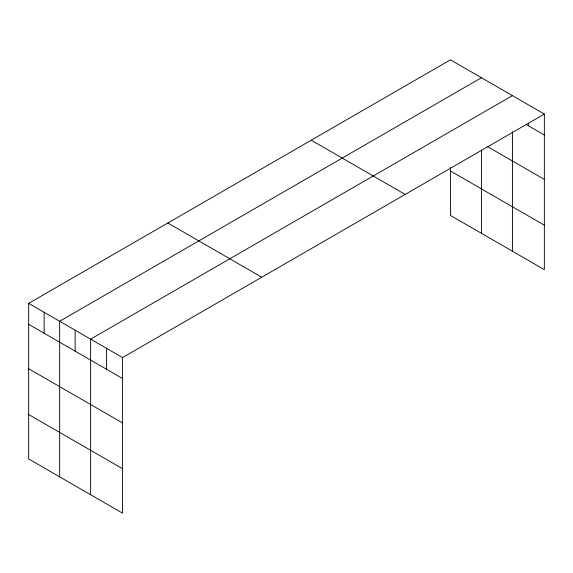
<?xml version="1.0" encoding="UTF-8"?>
<svg xmlns="http://www.w3.org/2000/svg" width="573" height="573" viewBox="0 0 573 573"><rect width="100%" height="100%" fill="white"/><g stroke="black" fill="none" stroke-linecap="round" stroke-linejoin="round"><path stroke-width="0.86" d="M512.42 131.661L512.42 251.203M28.65 303.361L122.558 357.581L122.558 513.157L28.65 458.937L28.65 303.361L450.442 59.843L544.35 114.063L544.35 269.639L450.442 215.419L450.442 167.466M481.435 77.735L59.642 321.252L59.642 476.829M512.42 95.627L90.627 339.144L90.627 494.721M122.558 357.581L544.35 114.063M526.107 124.456L544.35 134.992M487.63 146.674L544.35 179.421M450.442 170.99L544.35 225.203M311.254 140.206L405.161 194.419M167.839 223.004L261.746 277.217M28.65 324.297L122.558 378.509M28.65 368.726L122.558 422.946M28.65 414.508L122.558 468.721M528.385 123.159L528.385 125.773M481.435 150.14L481.435 233.311M106.592 348.363L106.592 369.291M75.135 330.198L75.135 351.127M44.142 312.306L44.142 333.242"/></g></svg>
